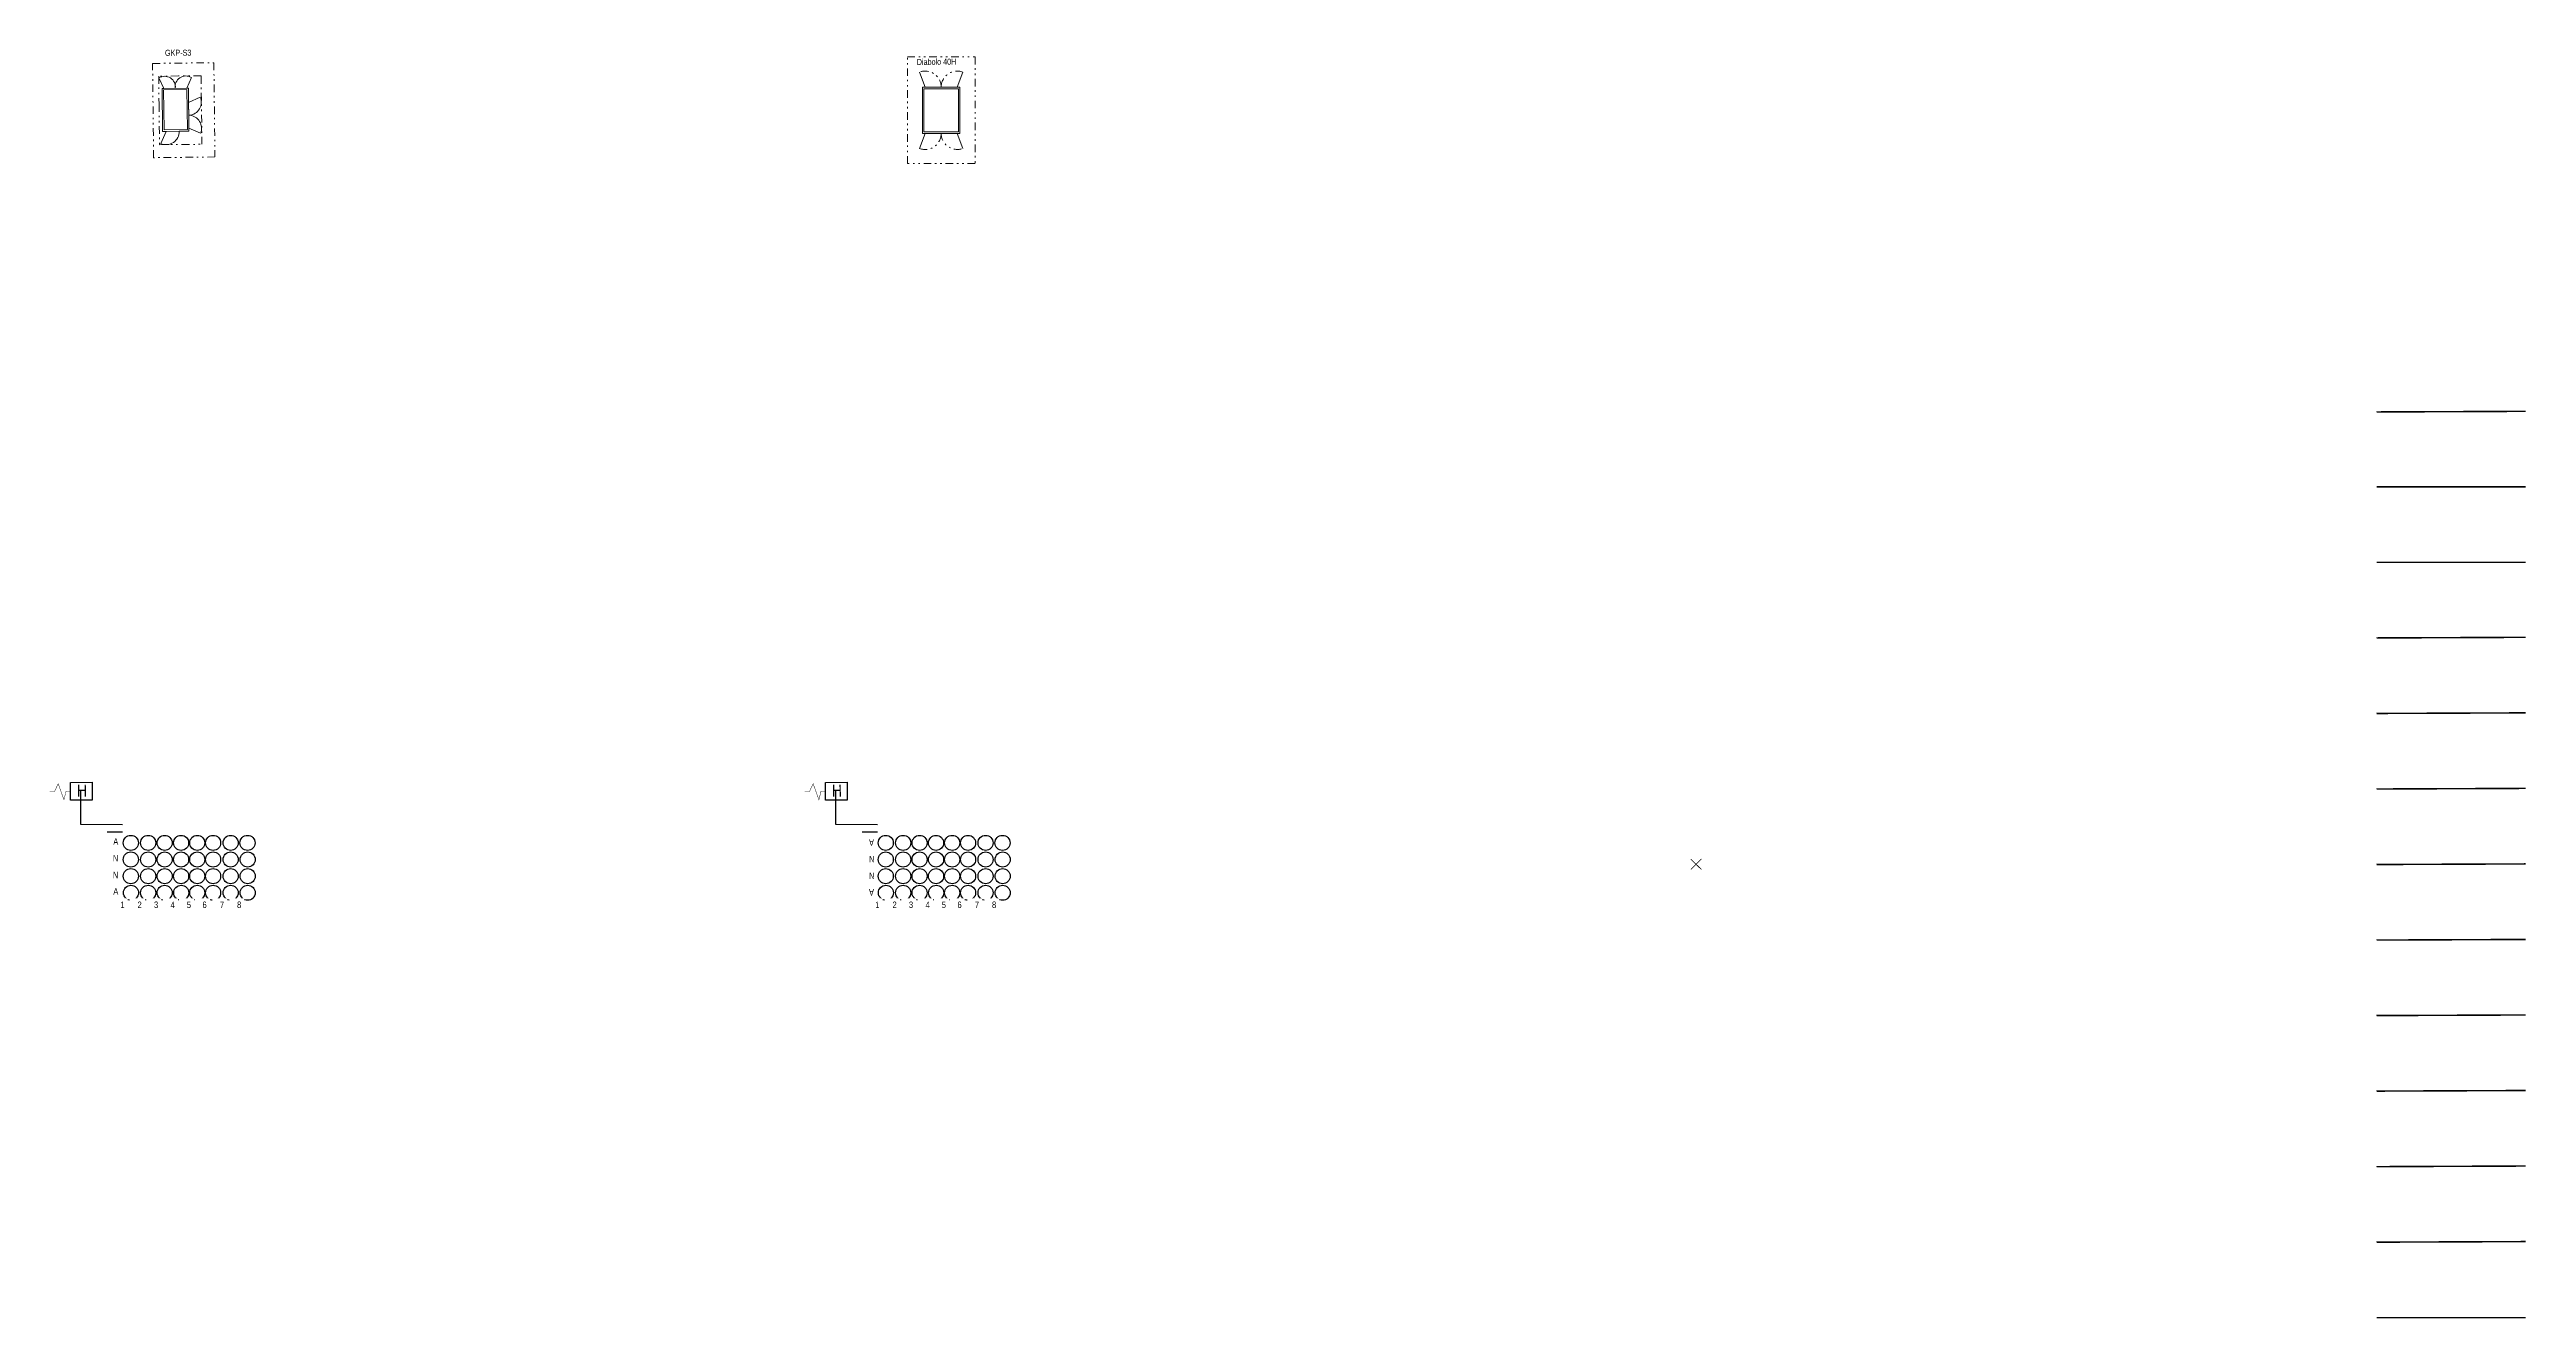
# Model space of a CAD drawing. Extents: x -25 to 358, y -10 to 454.
# Drawn here: x -9.1 to 155, y 369.9 to 453.9 of the extents above; entities that cross this region are included whole.
import ezdxf
from ezdxf.enums import TextEntityAlignment as Align

# ---------------------------------------------------------------- set-up
doc = ezdxf.new("R2010")
doc.units = 0
doc.header["$MEASUREMENT"] = 0
doc.linetypes.add('DASHED', pattern=[0.75, 0.5, -0.25])
doc.linetypes.add('DIVIDE', pattern=[1.25, 0.5, -0.25, 0, -0.25, 0, -0.25])
for name, color, linetype, lineweight in [('01 - Bestaande kabel', 125, 'Continuous', 0), ('Aansluiting LS K01', 120, 'DASHED', 0), ('Aansluiting LS K02', 52, 'DASHED', 0), ('Aansluiting LS K03', 5, 'DASHED', 0), ('Aansluiting LS K06', 30, 'DASHED', 0), ('Aansluiting LS K07', 252, 'DASHED', 0), ('Aansluiting LS K08', 244, 'DASHED', 0), ('Aansluiting LS K09', 104, 'DASHED', 0), ('Aansluiting LS K10', 1, 'DASHED', 0), ('Aansluiting LS K11', 190, 'DASHED', 0), ('Aansluiting LS K12', 201, 'DASHED', 0), ('AKA', 7, 'Continuous', 0), ('DEUR', 253, 'Continuous', 0)]:
    doc.layers.add(name, color=color, linetype=linetype, lineweight=lineweight)
doc.layers.add('01 - Diversen', color=7, linetype='Continuous')
doc.layers.add('TEST_INSERT', color=7, linetype='Continuous')
doc.layers.add('Aansluiting LS K04', color=7, linetype='DASHED', lineweight=0, true_color=0x00f000)
doc.layers.add('Aansluiting LS K05', color=7, linetype='DASHED', lineweight=0, true_color=0xeb00eb)
doc.styles.add('TECHBASE_ARIAL_NOVA_LIGHT', font='ArialNova-Light.ttf')

# ---------------------------------------------------------------- blocks, each defined once
blk = doc.blocks.new('TB_8 RICHTINGEN REK OV__40955691265E_C2C3EC9B_ANL1')
at = {"color": 6, "linetype": 'Continuous', "const_width": 0.03}
blk.add_lwpolyline([(-9.04, 4.82), (-8.72, 4.82), (-8.48, 5.33), (-8.1, 4.27), (-7.96, 4.83), (-7.67, 4.83)], dxfattribs=at)
at = {"color": 6}
blk.add_lwpolyline([(-7.67, 5.42), (-6.22, 5.43), (-6.22, 4.24), (-7.67, 4.24)], close=True, dxfattribs=at)
for points in [[(-4.22, 2.61), (-6.97, 2.62), (-6.97, 4.91)], [(-4.22, 2.13), (-5.23, 2.13)]]:
    blk.add_lwpolyline(points, dxfattribs=at)
at = {"layer": '01 - Diversen', "color": 6}
for centre in [(-3.67, 1.41), (-2.52, 1.41), (-1.43, 1.41), (-0.34, 1.41), (0.73, 1.41), (1.78, 1.41), (2.94, 1.41), (4.06, 1.41), (-3.67, 0.31), (-2.52, 0.31), (-1.43, 0.31), (-0.34, 0.31), (0.73, 0.31), (1.78, 0.31), (2.94, 0.31), (4.07, 0.31), (-3.67, -0.79), (-3.67, -0.79), (-3.66, -1.89), (-2.52, -0.79), (-2.52, -0.79), (-2.52, -1.89), (-1.43, -0.79), (-1.43, -0.79), (-0.34, -0.79), (-0.34, -0.79), (0.73, -0.79), (0.73, -0.79), (1.78, -0.79), (1.78, -0.79), (2.94, -0.79), (2.94, -0.79), (2.94, -1.89), (4.07, -0.79), (4.07, -0.79), (4.07, -1.89)]:
    blk.add_circle(centre, 0.5, dxfattribs=at)
at = {"color": 6, "insert": (-7.24, 5.27), "char_height": 0.804, "attachment_point": 1, "rotation": 0.4536, "style": 'TECHBASE_ARIAL_NOVA_LIGHT'}
blk.add_mtext_dynamic_manual_height_columns('H', width=1.0698, gutter_width=4.02, heights=[0], dxfattribs=at)
at = {"color": 7, "style": 'TECHBASE_ARIAL_NOVA_LIGHT'}
for tag, p in [('RI1', (-3.43, 2.19)), ('RI2', (-2.27, 2.2)), ('RI3', (-1.11, 2.19)), ('RI4', (-0.05, 2.16)), ('RI5', (1.01, 2.15)), ('RI6', (2.1, 2.15)), ('RI7', (3.17, 2.14)), ('RI8', (4.34, 2.15))]:
    blk.add_attdef(tag, p, '', height=0.5, rotation=90, dxfattribs=at)
at = {"layer": '01 - Diversen', "color": 6, "char_height": 0.431, "attachment_point": 3, "style": 'TECHBASE_ARIAL_NOVA_LIGHT'}
for s, insert in [('A', (-4.5, 1.72)), ('N', (-4.5, 0.62)), ('N', (-4.5, -0.5))]:
    blk.add_mtext_dynamic_manual_height_columns(s, width=0.5728, gutter_width=2.15, heights=[0], dxfattribs=dict(at, insert=insert))
at = {"layer": '01 - Diversen', "insert": (-4.09, -2.47), "char_height": 0.431, "attachment_point": 3, "rotation": 0.4219, "style": 'TECHBASE_ARIAL_NOVA_LIGHT', "bg_fill": 2}
blk.add_mtext_dynamic_manual_height_columns('1', width=0.5728, gutter_width=2.15, heights=[0], dxfattribs=at)
at = {"layer": '01 - Diversen', "insert": (-2.95, -2.47), "char_height": 0.431, "attachment_point": 3, "rotation": 0.4219, "style": 'TECHBASE_ARIAL_NOVA_LIGHT', "bg_fill": 2}
blk.add_mtext_dynamic_manual_height_columns('2', width=0.5728, gutter_width=2.15, heights=[0], dxfattribs=at)
at = {"layer": '01 - Diversen', "color": 6}
blk.add_circle((-1.43, -1.89), 0.5, dxfattribs=at)
at = {"layer": '01 - Diversen', "color": 6, "insert": (-4.5, -1.58), "char_height": 0.431, "attachment_point": 3, "style": 'TECHBASE_ARIAL_NOVA_LIGHT'}
blk.add_mtext_dynamic_manual_height_columns('A', width=0.5728, gutter_width=2.15, heights=[0], dxfattribs=at)
at = {"layer": '01 - Diversen', "insert": (-1.86, -2.47), "char_height": 0.431, "attachment_point": 3, "rotation": 0.4219, "style": 'TECHBASE_ARIAL_NOVA_LIGHT', "bg_fill": 2}
blk.add_mtext_dynamic_manual_height_columns('3', width=0.5728, gutter_width=2.15, heights=[0], dxfattribs=at)
at = {"layer": '01 - Diversen', "color": 6}
blk.add_circle((-0.33, -1.89), 0.5, dxfattribs=at)
at = {"layer": '01 - Diversen', "insert": (-0.76, -2.47), "char_height": 0.431, "attachment_point": 3, "rotation": 0.4219, "style": 'TECHBASE_ARIAL_NOVA_LIGHT', "bg_fill": 2}
blk.add_mtext_dynamic_manual_height_columns('4', width=0.5728, gutter_width=2.15, heights=[0], dxfattribs=at)
at = {"layer": '01 - Diversen', "color": 6}
blk.add_circle((0.73, -1.89), 0.5, dxfattribs=at)
at = {"layer": '01 - Diversen', "insert": (0.31, -2.47), "char_height": 0.431, "attachment_point": 3, "rotation": 0.4219, "style": 'TECHBASE_ARIAL_NOVA_LIGHT', "bg_fill": 2}
blk.add_mtext_dynamic_manual_height_columns('5', width=0.5728, gutter_width=2.15, heights=[0], dxfattribs=at)
at = {"layer": '01 - Diversen', "color": 6}
blk.add_circle((1.78, -1.89), 0.5, dxfattribs=at)
at = {"layer": '01 - Diversen', "insert": (1.35, -2.47), "char_height": 0.431, "attachment_point": 3, "rotation": 0.4219, "style": 'TECHBASE_ARIAL_NOVA_LIGHT', "bg_fill": 2}
blk.add_mtext_dynamic_manual_height_columns('6', width=0.5728, gutter_width=2.15, heights=[0], dxfattribs=at)
at = {"layer": '01 - Diversen', "insert": (2.51, -2.47), "char_height": 0.431, "attachment_point": 3, "rotation": 0.4219, "style": 'TECHBASE_ARIAL_NOVA_LIGHT', "bg_fill": 2}
blk.add_mtext_dynamic_manual_height_columns('7', width=0.5728, gutter_width=2.15, heights=[0], dxfattribs=at)
at = {"layer": '01 - Diversen', "insert": (3.64, -2.47), "char_height": 0.431, "attachment_point": 3, "rotation": 0.4219, "style": 'TECHBASE_ARIAL_NOVA_LIGHT', "bg_fill": 2}
blk.add_mtext_dynamic_manual_height_columns('8', width=0.5728, gutter_width=2.15, heights=[0], dxfattribs=at)
blk = doc.blocks.new('TB_8 RICHTINGEN REK OV REVERSE__40955691265E_591659E4_ANL1')
at = {"color": 6, "linetype": 'Continuous', "const_width": 0.03}
blk.add_lwpolyline([(-9.04, 4.82), (-8.72, 4.82), (-8.48, 5.33), (-8.1, 4.27), (-7.96, 4.83), (-7.67, 4.83)], dxfattribs=at)
at = {"color": 6}
blk.add_lwpolyline([(-7.67, 5.42), (-6.22, 5.43), (-6.22, 4.24), (-7.67, 4.24)], close=True, dxfattribs=at)
for points in [[(-4.22, 2.61), (-6.97, 2.62), (-6.97, 4.91)], [(-4.22, 2.13), (-5.23, 2.13)]]:
    blk.add_lwpolyline(points, dxfattribs=at)
at = {"layer": '01 - Diversen', "color": 6}
for centre in [(-3.67, 1.41), (-2.52, 1.41), (-1.43, 1.41), (-0.34, 1.41), (0.73, 1.41), (1.78, 1.41), (2.94, 1.41), (4.06, 1.41), (-3.67, 0.31), (-2.52, 0.31), (-1.43, 0.31), (-0.34, 0.31), (0.73, 0.31), (1.78, 0.31), (2.94, 0.31), (4.07, 0.31), (-3.67, -0.79), (-3.67, -0.79), (-3.66, -1.89), (-2.52, -0.79), (-2.52, -0.79), (-2.52, -1.89), (-1.43, -0.79), (-1.43, -0.79), (-0.34, -0.79), (-0.34, -0.79), (0.73, -0.79), (0.73, -0.79), (1.78, -0.79), (1.78, -0.79), (2.94, -0.79), (2.94, -0.79), (2.94, -1.89), (4.07, -0.79), (4.07, -0.79), (4.07, -1.89)]:
    blk.add_circle(centre, 0.5, dxfattribs=at)
at = {"color": 6, "insert": (-7.24, 5.27), "char_height": 0.804, "attachment_point": 1, "rotation": 0.4536, "style": 'TECHBASE_ARIAL_NOVA_LIGHT'}
blk.add_mtext_dynamic_manual_height_columns('H', width=1.0698, gutter_width=4.02, heights=[0], dxfattribs=at)
at = {"color": 7, "style": 'TECHBASE_ARIAL_NOVA_LIGHT'}
for tag, p in [('RI1', (-3.92, 2.16)), ('RI2', (-2.73, 2.17)), ('RI3', (-1.6, 2.16)), ('RI4', (-0.52, 2.17)), ('RI5', (0.56, 2.17)), ('RI6', (1.57, 2.18)), ('RI7', (2.65, 2.17)), ('RI8', (3.82, 2.18))]:
    blk.add_attdef(tag, text='', height=0.5, rotation=270, dxfattribs=at).set_placement(p, align=Align.RIGHT)
at = {"layer": '01 - Diversen', "color": 6, "char_height": 0.431, "attachment_point": 3, "rotation": 180, "style": 'TECHBASE_ARIAL_NOVA_LIGHT'}
for s, insert in [('A', (-4.78, 1.22)), ('N', (-4.78, 0.12)), ('N', (-4.78, -0.98))]:
    blk.add_mtext_dynamic_manual_height_columns(s, width=0.5728, gutter_width=2.15, heights=[0], dxfattribs=dict(at, insert=insert))
at = {"layer": '01 - Diversen', "insert": (-4.09, -2.47), "char_height": 0.431, "attachment_point": 3, "rotation": 0.4219, "style": 'TECHBASE_ARIAL_NOVA_LIGHT', "bg_fill": 2}
blk.add_mtext_dynamic_manual_height_columns('1', width=0.5728, gutter_width=2.15, heights=[0], dxfattribs=at)
at = {"layer": '01 - Diversen', "insert": (-2.95, -2.47), "char_height": 0.431, "attachment_point": 3, "rotation": 0.4219, "style": 'TECHBASE_ARIAL_NOVA_LIGHT', "bg_fill": 2}
blk.add_mtext_dynamic_manual_height_columns('2', width=0.5728, gutter_width=2.15, heights=[0], dxfattribs=at)
at = {"layer": '01 - Diversen', "color": 6}
blk.add_circle((-1.43, -1.89), 0.5, dxfattribs=at)
at = {"layer": '01 - Diversen', "color": 6, "insert": (-4.78, -2.08), "char_height": 0.431, "attachment_point": 3, "rotation": 180, "style": 'TECHBASE_ARIAL_NOVA_LIGHT'}
blk.add_mtext_dynamic_manual_height_columns('A', width=0.5728, gutter_width=2.15, heights=[0], dxfattribs=at)
at = {"layer": '01 - Diversen', "insert": (-1.86, -2.47), "char_height": 0.431, "attachment_point": 3, "rotation": 0.4219, "style": 'TECHBASE_ARIAL_NOVA_LIGHT', "bg_fill": 2}
blk.add_mtext_dynamic_manual_height_columns('3', width=0.5728, gutter_width=2.15, heights=[0], dxfattribs=at)
at = {"layer": '01 - Diversen', "color": 6}
blk.add_circle((-0.33, -1.89), 0.5, dxfattribs=at)
at = {"layer": '01 - Diversen', "insert": (-0.76, -2.47), "char_height": 0.431, "attachment_point": 3, "rotation": 0.4219, "style": 'TECHBASE_ARIAL_NOVA_LIGHT', "bg_fill": 2}
blk.add_mtext_dynamic_manual_height_columns('4', width=0.5728, gutter_width=2.15, heights=[0], dxfattribs=at)
at = {"layer": '01 - Diversen', "color": 6}
blk.add_circle((0.73, -1.89), 0.5, dxfattribs=at)
at = {"layer": '01 - Diversen', "insert": (0.31, -2.47), "char_height": 0.431, "attachment_point": 3, "rotation": 0.4219, "style": 'TECHBASE_ARIAL_NOVA_LIGHT', "bg_fill": 2}
blk.add_mtext_dynamic_manual_height_columns('5', width=0.5728, gutter_width=2.15, heights=[0], dxfattribs=at)
at = {"layer": '01 - Diversen', "color": 6}
blk.add_circle((1.78, -1.89), 0.5, dxfattribs=at)
at = {"layer": '01 - Diversen', "insert": (1.35, -2.47), "char_height": 0.431, "attachment_point": 3, "rotation": 0.4219, "style": 'TECHBASE_ARIAL_NOVA_LIGHT', "bg_fill": 2}
blk.add_mtext_dynamic_manual_height_columns('6', width=0.5728, gutter_width=2.15, heights=[0], dxfattribs=at)
at = {"layer": '01 - Diversen', "insert": (2.51, -2.47), "char_height": 0.431, "attachment_point": 3, "rotation": 0.4219, "style": 'TECHBASE_ARIAL_NOVA_LIGHT', "bg_fill": 2}
blk.add_mtext_dynamic_manual_height_columns('7', width=0.5728, gutter_width=2.15, heights=[0], dxfattribs=at)
at = {"layer": '01 - Diversen', "insert": (3.64, -2.47), "char_height": 0.431, "attachment_point": 3, "rotation": 0.4219, "style": 'TECHBASE_ARIAL_NOVA_LIGHT', "bg_fill": 2}
blk.add_mtext_dynamic_manual_height_columns('8', width=0.5728, gutter_width=2.15, heights=[0], dxfattribs=at)
blk = doc.blocks.new('TB_Zekering__40955691265E_3E50730F_ANL1')
at = {"color": 0, "linetype": 'Continuous', "const_width": 0.05}
for points in [[(-0.36, 0.34), (0.35, -0.35)], [(-0.35, -0.35), (0.35, 0.35)]]:
    blk.add_lwpolyline(points, dxfattribs=at)
blk = doc.blocks.new('TB_PLAATS DIT EERST__40955691265E_CD84FB8C_ANL1')
at = {"layer": '01 - Bestaande kabel', "const_width": 0.1}
blk.add_lwpolyline([(-4.93, -30.02), (4.94, -30.02)], dxfattribs=at)
at = {"layer": 'Aansluiting LS K01', "ltscale": 0.0035, "const_width": 0.1}
blk.add_lwpolyline([(-4.94, 29.94), (4.94, 29.98)], dxfattribs=at)
at = {"layer": 'Aansluiting LS K02', "ltscale": 0.0035, "const_width": 0.1}
blk.add_lwpolyline([(-4.94, 24.98), (4.94, 24.98)], dxfattribs=at)
at = {"layer": 'Aansluiting LS K03', "ltscale": 0.0035, "const_width": 0.1}
blk.add_lwpolyline([(-4.94, 19.98), (4.94, 19.98)], dxfattribs=at)
at = {"layer": 'Aansluiting LS K04', "ltscale": 0.0035, "const_width": 0.1}
blk.add_lwpolyline([(-4.94, 14.98), (4.94, 15.02)], dxfattribs=at)
at = {"layer": 'Aansluiting LS K05', "ltscale": 0.0035, "const_width": 0.1}
blk.add_lwpolyline([(-4.94, 9.98), (4.94, 10.02)], dxfattribs=at)
at = {"layer": 'Aansluiting LS K06', "ltscale": 0.0035, "const_width": 0.1}
blk.add_lwpolyline([(-4.94, 4.98), (4.94, 5.02)], dxfattribs=at)
at = {"layer": 'Aansluiting LS K07', "ltscale": 0.0035, "const_width": 0.1}
blk.add_lwpolyline([(-4.94, -0.02), (4.94, 0.02)], dxfattribs=at)
at = {"layer": 'Aansluiting LS K08', "ltscale": 0.0035, "const_width": 0.1}
blk.add_lwpolyline([(-4.94, -5.02), (4.94, -4.98)], dxfattribs=at)
at = {"layer": 'Aansluiting LS K09', "ltscale": 0.0035, "const_width": 0.1}
blk.add_lwpolyline([(-4.94, -10.02), (4.94, -9.98)], dxfattribs=at)
at = {"layer": 'Aansluiting LS K10', "ltscale": 0.0035, "const_width": 0.1}
blk.add_lwpolyline([(-4.94, -15.02), (4.94, -14.98)], dxfattribs=at)
at = {"layer": 'Aansluiting LS K11', "ltscale": 0.0035, "const_width": 0.1}
blk.add_lwpolyline([(-4.94, -20.02), (4.94, -19.98)], dxfattribs=at)
at = {"layer": 'Aansluiting LS K12', "ltscale": 0.0035, "const_width": 0.1}
blk.add_lwpolyline([(-4.94, -25.02), (4.94, -24.98)], dxfattribs=at)
blk = doc.blocks.new('TB_AKA-GKP-S3 exc. afm.__40955691265E_F4314576_ANL1')
at = {"layer": 'AKA', "color": 114, "linetype": 'DIVIDE', "lineweight": 0, "true_color": 0x139b48}
blk.add_lwpolyline([(1.83, 3.06), (1.9, -3.18), (-2.16, -3.23), (-2.23, 3.01), (1.83, 3.06)], dxfattribs=at)
at = {"layer": 'AKA', "linetype": 'DIVIDE', "lineweight": 0}
blk.add_lwpolyline([(1.04, -2.34), (0.99, 1.75), (0.99, 2.2), (-0.51, 2.18), (-1.82, 2.17), (-1.8, 0.3), (-1.77, -2.37), (-0.28, -2.36)], close=True, dxfattribs=at)
at = {"layer": 'AKA', "linetype": 'Continuous', "lineweight": 0}
for points in [[(0.15, 1.38), (0.18, -1.47), (-1.57, -1.49), (-1.6, 1.36)], [(0.05, 1.28), (0.08, -1.37), (-1.47, -1.39), (-1.5, 1.26)]]:
    blk.add_lwpolyline(points, close=True, dxfattribs=at)
for points in [[(-1.6, 1.36), (-1.49, 1.36)], [(0.15, 1.38), (0.04, 1.38)], [(0.15, 1.38), (0.16, 0.42)], [(-1.57, -1.49), (-1.34, -1.49)], [(0.18, -1.47), (-0.47, -1.48)], [(0.18, -1.47), (0.17, -1.27)]]:
    blk.add_lwpolyline(points, dxfattribs=at)
at = {"layer": 'DEUR', "linetype": 'Continuous', "lineweight": 0}
for points in [[(-1.49, 1.36), (-1.81, 2.05)], [(0.34, 2.08), (0.04, 1.38)], [(0.16, 0.42), (0.93, 0.78)], [(0.16, 0.42), (0.17, -0.42)], [(-1.34, -1.49), (-1.69, -2.29)], [(0.17, -1.27), (0.95, -1.61)]]:
    blk.add_lwpolyline(points, dxfattribs=at)
for centre, radius, start, end in [((-1.43, 1.45), 0.71, 352.9571, 122.1897), ((-0.03, 1.47), 0.71, 59.0759, 188.3085), ((0.13, 0.44), 0.864, 275.4824, 23.2239), ((-1.33, -1.5), 0.866, 245.4477, 1.5154), ((0.14, -1.29), 0.878, 338.6514, 84.7677)]:
    blk.add_arc(centre, radius, start, end, dxfattribs=at)
at = {"lineweight": 0, "insert": (-1.41, 3.91), "char_height": 0.4, "attachment_point": 1, "rotation": 0.4248, "style": 'TECHBASE_ARIAL_NOVA_LIGHT'}
blk.add_mtext_dynamic_manual_height_columns('GKP-S3', width=5.5802, gutter_width=6.04, heights=[0], dxfattribs=at)
blk = doc.blocks.new('TB_Diabolo 40H__40955691265E_CEA04321_ANL1')
at = {"layer": '01 - Bestaande kabel', "color": 114, "linetype": 'DIVIDE', "true_color": 0x139b48}
for points in [[(-2.24, 3.44), (2.24, 3.44)], [(2.24, 3.44), (2.24, -3.62), (-2.24, -3.62), (-2.24, 3.41)]]:
    blk.add_lwpolyline(points, dxfattribs=at)
at = {"layer": '01 - Bestaande kabel', "linetype": 'DIVIDE'}
for points in [[(-1.43, 2.44, -0.521043), (0, 1.44)], [(1.43, 2.44, 0.521203), (0, 1.44)], [(-1.43, -2.62, 0.519898), (0, -1.62)], [(1.43, -2.62, -0.519932), (0, -1.62)]]:
    blk.add_lwpolyline(points, format="xyb", dxfattribs=at)
at = {"layer": '01 - Bestaande kabel'}
for points in [[(-1.43, 2.44), (-1.07, 1.44)], [(1.06, 1.44), (1.43, 2.44)], [(-1.07, -1.62), (-1.43, -2.62)], [(-1.07, -1.62), (1.06, -1.62)], [(1.43, -2.62), (1.06, -1.62)]]:
    blk.add_lwpolyline(points, dxfattribs=at)
for points in [[(1.24, 1.44), (1.24, -1.62), (-1.24, -1.62), (-1.24, 1.44)], [(1.14, 1.34), (1.14, -1.52), (-1.14, -1.52), (-1.14, 1.34)]]:
    blk.add_lwpolyline(points, close=True, dxfattribs=at)
at = {"insert": (-1.62, 3.31), "char_height": 0.4, "attachment_point": 1, "rotation": 0.4248, "style": 'TECHBASE_ARIAL_NOVA_LIGHT'}
blk.add_mtext_dynamic_manual_height_columns('Diabolo 40H', width=5.5802, gutter_width=6.04, heights=[0], dxfattribs=at)

msp = doc.modelspace()

# ---------------------------------------------------------------- block references
at = {"layer": 'TEST_INSERT'}
for name, p in [('TB_AKA-GKP-S3 exc. afm.__40955691265E_F4314576_ANL1', (0, 450)), ('TB_Diabolo 40H__40955691265E_CEA04321_ANL1', (50, 450)), ('TB_PLAATS DIT EERST__40955691265E_CD84FB8C_ANL1', (150, 400)), ('TB_8 RICHTINGEN REK OV__40955691265E_C2C3EC9B_ANL1', (0, 400)), ('TB_8 RICHTINGEN REK OV REVERSE__40955691265E_591659E4_ANL1', (50, 400)), ('TB_Zekering__40955691265E_3E50730F_ANL1', (100, 400))]:
    msp.add_blockref(name, p, dxfattribs=at)

doc.saveas('drawing.dxf')
